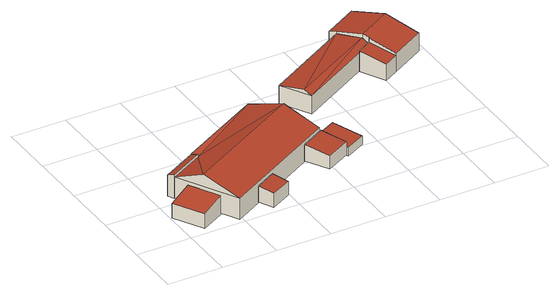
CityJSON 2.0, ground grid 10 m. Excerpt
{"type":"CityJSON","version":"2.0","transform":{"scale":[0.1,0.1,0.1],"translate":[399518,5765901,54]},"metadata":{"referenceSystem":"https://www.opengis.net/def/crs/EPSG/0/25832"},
"CityObjects":{
"building1":{"type":"Building","attributes":{"Gemeindeschluessel":"05566004","Geometrietyp2DReferenz":"3000","function":"51009_1611","roofType":"2100","measuredHeight":3.57},"geometry":[{"type":"Solid","lod":"2","boundaries":[[[[0,1,2,3]],[[4,5,1,0]],[[6,7,5,4]],[[3,2,7,6]],[[4,0,3,6]],[[1,5,7,2]]]],"semantics":{"surfaces":[{"type":"WallSurface"},{"type":"RoofSurface"},{"type":"GroundSurface"}],"values":[[0,0,0,0,1,2]]}}]},
"building2":{"type":"Building","attributes":{"Gemeindeschluessel":"05566004","Geometrietyp2DReferenz":"3000","function":"51009_1610","roofType":"2100","measuredHeight":4.44},"geometry":[{"type":"Solid","lod":"2","boundaries":[[[[8,9,10,11]],[[12,13,9,8]],[[14,15,13,12]],[[11,10,15,14]],[[12,8,11,14]],[[9,13,15,10]]]],"semantics":{"surfaces":[{"type":"WallSurface"},{"type":"RoofSurface"},{"type":"GroundSurface"}],"values":[[0,0,0,0,1,2]]}}]},
"building3":{"type":"Building","attributes":{"Gemeindeschluessel":"05566004","Geometrietyp2DReferenz":"3000","function":"51009_1610","roofType":"2100","measuredHeight":3.03},"geometry":[{"type":"Solid","lod":"2","boundaries":[[[[16,17,18,19]],[[20,21,17,16]],[[22,23,21,20]],[[19,18,23,22]],[[20,16,19,22]],[[17,21,23,18]]]],"semantics":{"surfaces":[{"type":"WallSurface"},{"type":"RoofSurface"},{"type":"GroundSurface"}],"values":[[0,0,0,0,1,2]]}}]},
"building4":{"type":"Building","attributes":{"Gemeindeschluessel":"05566004","Geometrietyp2DReferenz":"3000","function":"31001_1000","roofType":"5000","measuredHeight":6.28},"address":[{"country":"Germany","locality":"Altenberge","thoroughfareNumber":"118a","thoroughfareName":"Hansell"}],"geometry":[{"type":"Solid","lod":"2","boundaries":[[[[24,25,26,27]],[[28,29,25,24]],[[30,31,29,28]],[[32,33,31,30]],[[34,35,33,32]],[[27,26,35,34]],[[34,36,37,27]],[[30,28,32]],[[36,32,28]],[[37,36,28]],[[28,24,37]],[[27,37,24]],[[32,36,34]],[[25,29,31,33,35,26]]]],"semantics":{"surfaces":[{"type":"WallSurface"},{"type":"RoofSurface"},{"type":"GroundSurface"}],"values":[[0,0,0,0,0,0,1,1,1,1,1,0,0,2]]}}]},
"building5":{"type":"Building","attributes":{"Gemeindeschluessel":"05566004","Geometrietyp2DReferenz":"3000","function":"51009_1610","roofType":"2100","measuredHeight":3.08},"geometry":[{"type":"Solid","lod":"2","boundaries":[[[[38,39,40,41]],[[42,43,39,38]],[[44,45,43,42]],[[41,40,45,44]],[[42,38,41,44]],[[39,43,45,40]]]],"semantics":{"surfaces":[{"type":"WallSurface"},{"type":"RoofSurface"},{"type":"GroundSurface"}],"values":[[0,0,0,0,1,2]]}}]},
"building6":{"type":"Building","attributes":{"Gemeindeschluessel":"05566004","Geometrietyp2DReferenz":"3000","function":"31001_1310","roofType":"2100","measuredHeight":2.28},"geometry":[{"type":"Solid","lod":"2","boundaries":[[[[46,47,48,49]],[[50,51,47,46]],[[52,53,51,50]],[[49,48,53,52]],[[50,46,49,52]],[[47,51,53,48]]]],"semantics":{"surfaces":[{"type":"WallSurface"},{"type":"RoofSurface"},{"type":"GroundSurface"}],"values":[[0,0,0,0,1,2]]}}]},
"building7":{"type":"Building","attributes":{"Gemeindeschluessel":"05566004","Geometrietyp2DReferenz":"3000","function":"31001_1000"},"address":[{"country":"Germany","locality":"Altenberge","thoroughfareNumber":"118","thoroughfareName":"Hansell"}],"children":["building7-1","building7-2"]},
"building7-1":{"type":"BuildingPart","attributes":{"roofType":"3100","measuredHeight":4.15},"parents":["building7"],"geometry":[{"type":"Solid","lod":"2","boundaries":[[[[54,55,56,57]],[[58,59,55,54]],[[60,61,59,58]],[[62,63,61,60]],[[62,64,65]],[[62,60,64]],[[54,57,66,65,58]],[[64,58,65]],[[64,60,58]],[[67,56,55,59,61,63]],[[67,68,57,56]],[[63,62,68,67]],[[57,68,66]],[[66,68,62,65]]]],"semantics":{"surfaces":[{"type":"WallSurface"},{"type":"RoofSurface"},{"type":"GroundSurface"},{"type":"ClosureSurface"}],"values":[[0,0,0,0,1,1,1,1,0,2,3,3,0,3]]}}]},
"building7-2":{"type":"BuildingPart","attributes":{"roofType":"3100","measuredHeight":5.01},"parents":["building7"],"geometry":[{"type":"Solid","lod":"2","boundaries":[[[[69,57,56,55,70]],[[63,62,71]],[[72,73,63,71]],[[74,75,73,72]],[[76,77,75,74]],[[78,79,77,76]],[[80,81,79,78]],[[70,55,81,80]],[[74,72,71,82,76]],[[69,70,80,78,76,82]],[[56,67,63,73,75,77,79,81,55]],[[57,69,82,66,68]],[[56,57,68,67]],[[62,65,66,82,71]],[[68,62,63,67]],[[68,66,65,62]]]],"semantics":{"surfaces":[{"type":"WallSurface"},{"type":"RoofSurface"},{"type":"GroundSurface"},{"type":"ClosureSurface"}],"values":[[0,0,0,0,0,0,0,0,1,1,2,0,3,0,3,3]]}}]},
"building8":{"type":"Building","attributes":{"Gemeindeschluessel":"05566004","Geometrietyp2DReferenz":"3000","function":"51009_1610","roofType":"2100","measuredHeight":3.84},"geometry":[{"type":"Solid","lod":"2","boundaries":[[[[83,81,55,84]],[[85,86,81,83]],[[87,88,86,85]],[[84,55,88,87]],[[85,83,84,87]],[[81,86,88,55]]]],"semantics":{"surfaces":[{"type":"WallSurface"},{"type":"RoofSurface"},{"type":"GroundSurface"}],"values":[[0,0,0,0,1,2]]}}]}
},
"vertices":[
[46,90,39],[46,90,3],[3,66,3],[3,66,31],[76,37,39],[76,37,3],[33,13,31],[33,13,3],
[28,124,44],[28,124,5],[34,112,5],[34,112,49],[91,158,44],[91,158,5],[97,146,49],[97,146,5],
[194,26,34],[194,26,8],[180,53,8],[180,53,38],[156,6,34],[156,6,8],[142,32,38],[142,32,8],
[34,112,45],[34,112,6],[93,5,6],[93,5,45],[97,146,45],[97,146,6],[91,158,45],[91,158,6],[243,241,45],[243,241,6],[307,123,45],[307,123,6],[275,182,68],[60,65,68],
[333,82,33],[333,82,8],[310,124,8],[310,124,39],[289,59,33],[289,59,8],[266,100,39],[266,100,8],
[308,128,30],[308,128,7],[335,79,7],[335,79,23],[344,147,30],[344,147,7],[371,98,23],[371,98,7],
[497,296,45],[497,296,11],[498,296,11],[498,296,45],[343,210,45],[343,210,11],[313,263,45],[313,263,11],[468,350,45],[468,350,11],[336,222,53],[491,308,53],[492,307,52],[492,307,11],[492,307,45],
[498,296,58],[497,296,58],[468,350,49],[461,361,45],[461,361,11],[522,396,45],[522,396,11],[553,341,61],[553,341,11],[583,286,45],[583,286,11],[522,252,45],[522,252,11],[492,307,61],
[522,252,41],[497,296,50],[495,237,41],[495,237,11],[471,281,50],[471,281,11]
]}
